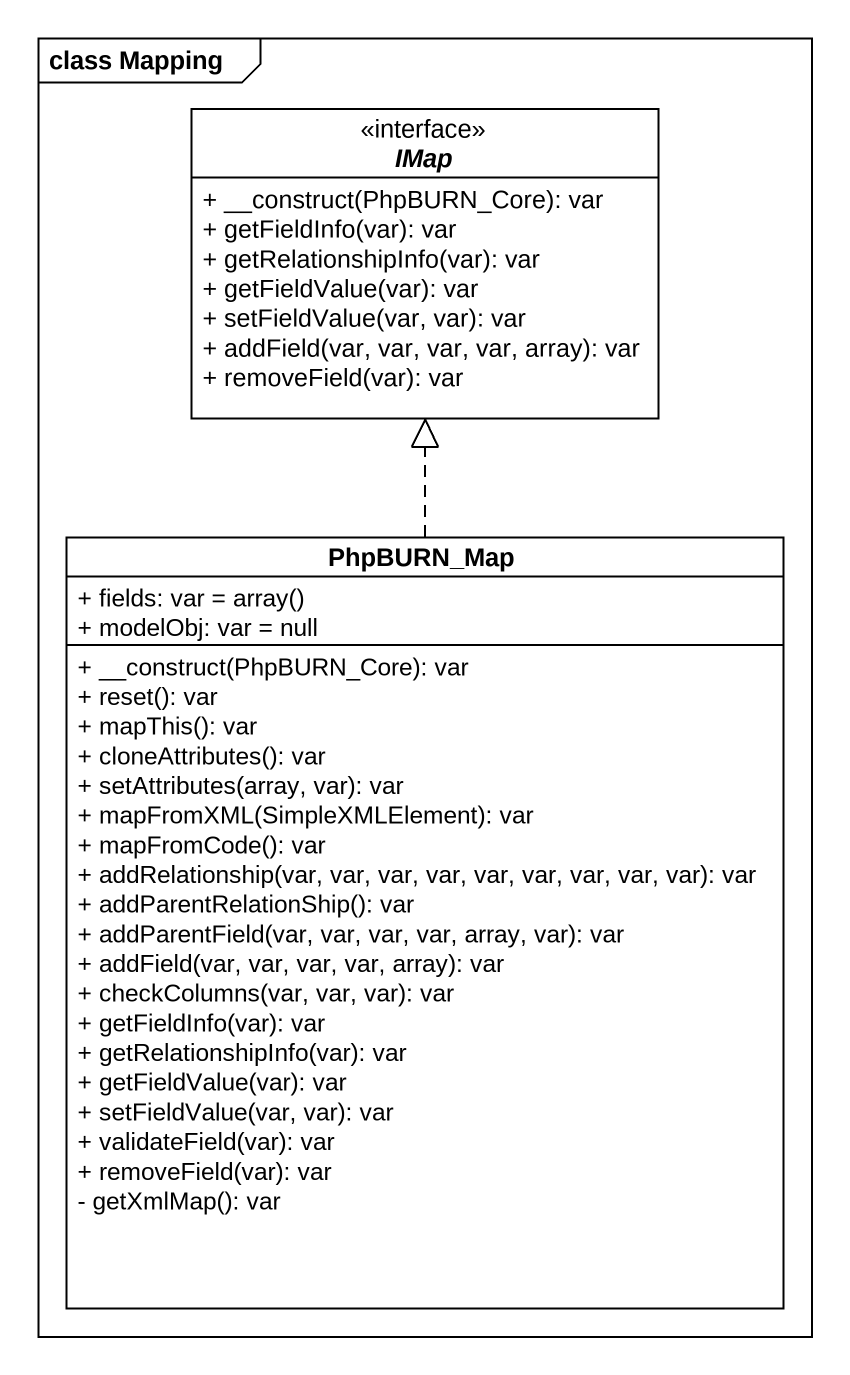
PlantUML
@startuml
mainframe class Mapping
hide circle
hide empty members
skinparam classAttributeIconSize 0
interface IMap <<interface>> {
  + __construct(PhpBURN_Core): var
  + getFieldInfo(var): var
  + getRelationshipInfo(var): var
  + getFieldValue(var): var
  + setFieldValue(var, var): var
  + addField(var, var, var, var, array): var
  + removeField(var): var
}
class PhpBURN_Map {
  {field} + fields: var = array()
  + modelObj: var = null
  + __construct(PhpBURN_Core): var
  + reset(): var
  + mapThis(): var
  + cloneAttributes(): var
  + setAttributes(array, var): var
  + mapFromXML(SimpleXMLElement): var
  + mapFromCode(): var
  + addRelationship(var, var, var, var, var, var, var, var, var): var
  + addParentRelationShip(): var
  + addParentField(var, var, var, var, array, var): var
  + addField(var, var, var, var, array): var
  + checkColumns(var, var, var): var
  + getFieldInfo(var): var
  + getRelationshipInfo(var): var
  + getFieldValue(var): var
  + setFieldValue(var, var): var
  + validateField(var): var
  + removeField(var): var
  - getXmlMap(): var
}
PhpBURN_Map .up.|> IMap
@enduml
